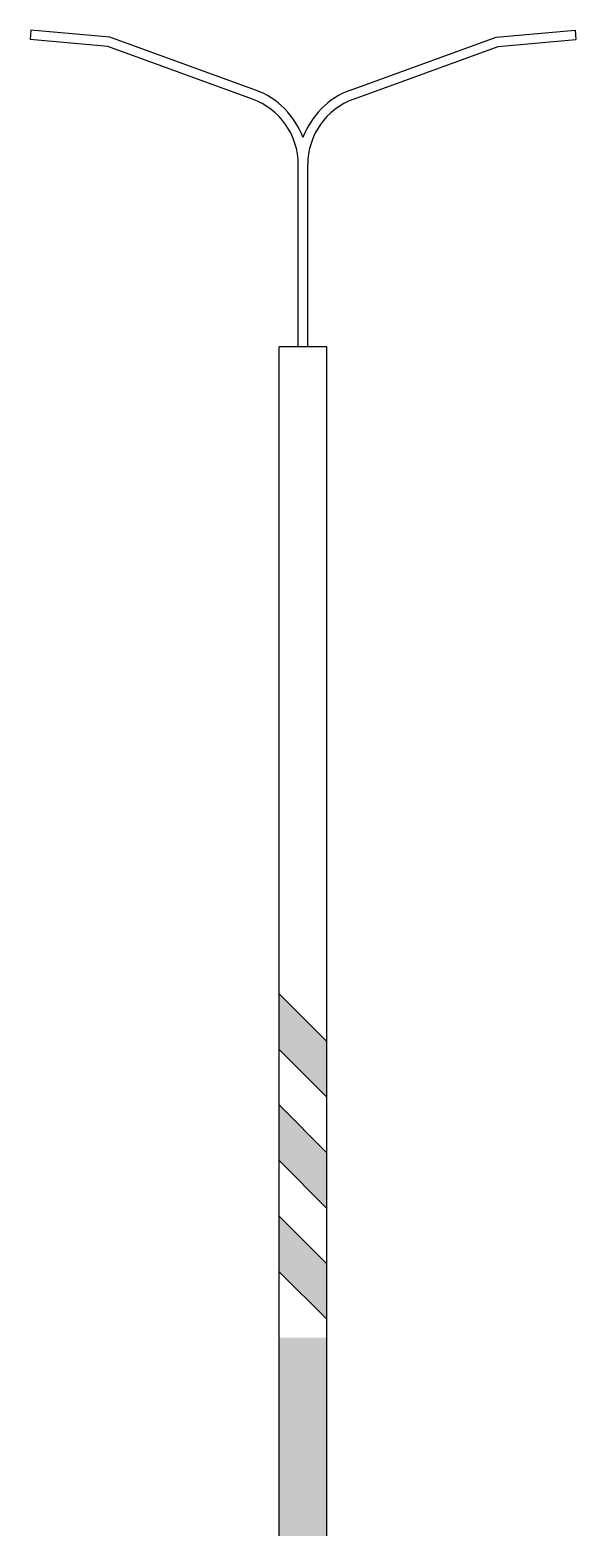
# Model space of a CAD drawing. Extents: x -1.72 to 1.72, y 0 to 9.5.
import ezdxf

# ---------------------------------------------------------------- set-up
doc = ezdxf.new("R2010")
doc.units = 0
doc.header["$LTSCALE"] = 0.0006
doc.header["$MEASUREMENT"] = 0
doc.layers.get('0').update_dxf_attribs({"linetype": 'CONTINUOUS'})

msp = doc.modelspace()

# ---------------------------------------------------------------- linework, layer by layer
for p, q in [((-1.22, 9.455), (-1.7181, 9.4985)), ((1.22, 9.455), (1.7181, 9.4985)), ((-1.2331, 9.3959), (-1.7233, 9.4388)), ((-0.299, 9.1197), (-1.22, 9.455)), ((0.299, 9.1197), (1.22, 9.455)), ((1.2331, 9.3959), (1.7233, 9.4388)), ((-0.3195, 9.0634), (-1.2331, 9.3959)), ((0.3195, 9.0634), (1.2331, 9.3959)), ((-0.03, 7.5), (-0.03, 8.6499)), ((0.03, 7.5), (0.03, 8.6499))]:
    msp.add_line(p, q)
for points in [[(-1.7181, 9.4985), (-1.7233, 9.4388)], [(1.7181, 9.4985), (1.7233, 9.4388)], [(-0.15, 0), (-0.15, 7.5)], [(0.15, 7.5), (-0.15, 7.5)], [(0.15, 0), (0.15, 7.5)], [(0.1508, 3.1179), (-0.1492, 3.4179)], [(0.1508, 2.767), (-0.1492, 3.067)], [(0.1508, 2.417), (-0.1492, 2.717)], [(0.1508, 2.0662), (-0.1492, 2.3662)], [(0.15, 1.717), (-0.15, 2.017)], [(0.15, 1.3662), (-0.15, 1.6662)]]:
    msp.add_lwpolyline(points)
for centre, radius, start, end in [((-0.47, 8.6499), 0.5, 19.94844, 70), ((0.47, 8.6499), 0.5, 110, 160.05156), ((-0.47, 8.6499), 0.44, 0, 70), ((0.47, 8.6499), 0.44, 110, 180)]:
    msp.add_arc(centre, radius, start, end)
for points in [[(-0.1492, 3.4179), (-0.1492, 3.067), (0.1508, 3.1179), (0.1508, 2.767)], [(-0.1492, 2.717), (-0.1492, 2.3662), (0.1508, 2.417), (0.1508, 2.0662)], [(-0.15, 2.017), (-0.15, 1.6662), (0.15, 1.717), (0.15, 1.3662)], [(0.15, 1.25), (-0.15, 1.25), (0.15, 0), (-0.15, 0)]]:
    msp.add_solid(points)

doc.saveas('drawing.dxf')
